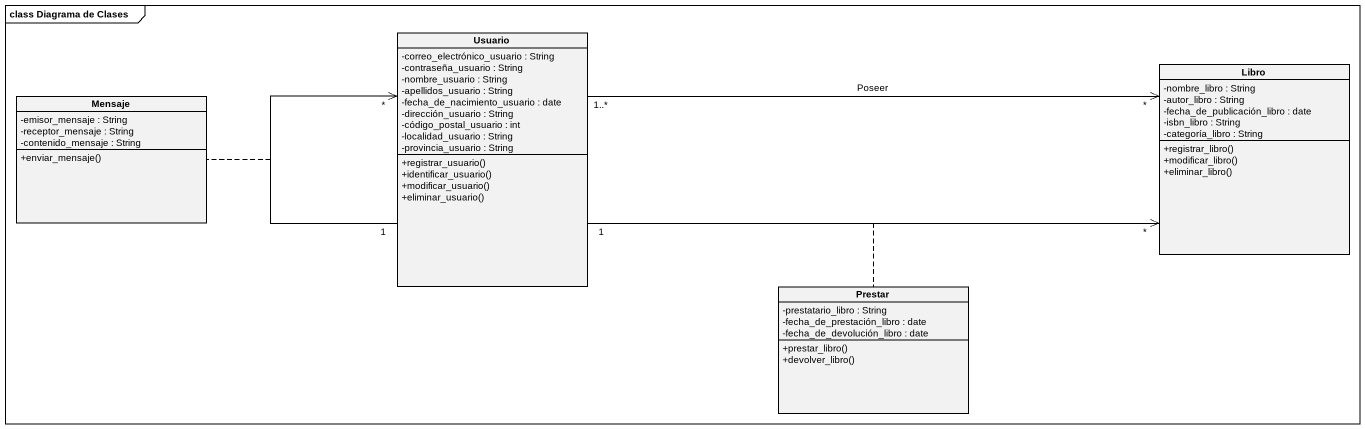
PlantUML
@startuml
mainframe class Diagrama de Clases
hide circle
hide empty members
skinparam classAttributeIconSize 0
class Usuario {
  -correo_electrónico_usuario : String
  -contraseña_usuario : String
  -nombre_usuario : String
  -apellidos_usuario : String
  -fecha_de_nacimiento_usuario : date
  -dirección_usuario : String
  -código_postal_usuario : int
  -localidad_usuario : String
  -provincia_usuario : String
  +registrar_usuario()
  +identificar_usuario()
  +modificar_usuario()
  +eliminar_usuario()
}
class Libro {
  -nombre_libro : String
  -autor_libro : String
  -fecha_de_publicación_libro : date
  -isbn_libro : String
  -categoría_libro : String
  +registrar_libro()
  +modificar_libro()
  +eliminar_libro()
}
class Mensaje {
  -emisor_mensaje : String
  -receptor_mensaje : String
  -contenido_mensaje : String
  +enviar_mensaje()
}
class Prestar {
  -prestatario_libro : String
  -fecha_de_prestación_libro : date
  -fecha_de_devolución_libro : date
  +prestar_libro()
  +devolver_libro()
}
Usuario "*" <-- "1" Usuario
(Usuario, Usuario) .. Mensaje
Usuario "1" -right-> "*" Libro
(Usuario, Libro) .. Prestar
Usuario "1..*" -right-> "*" Libro : Poseer
@enduml
